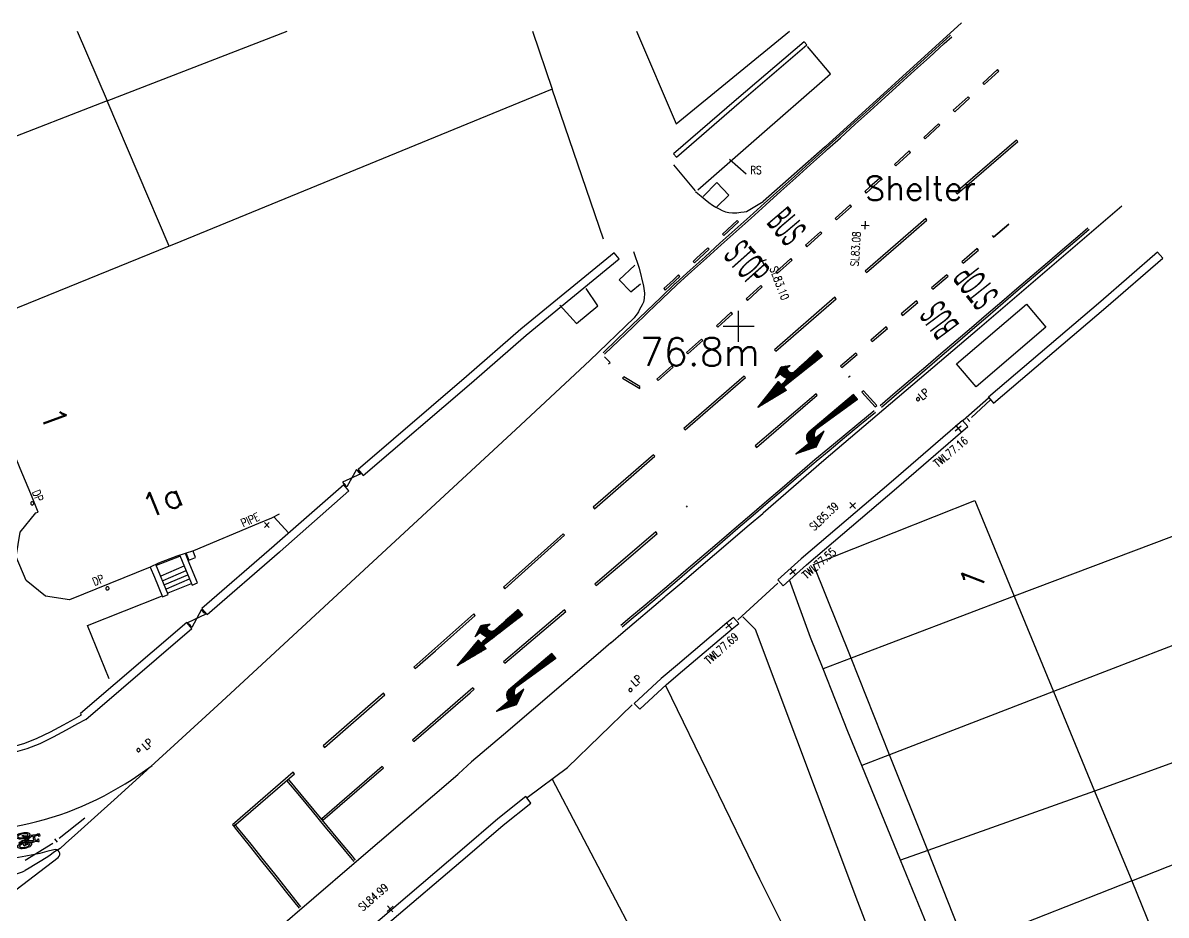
# Model space of a CAD drawing. Extents: x 427500 to 429848, y 434500 to 436505.
# Drawn here: x 427753.8 to 427811, y 436455.8 to 436500.4 of the extents above; entities that cross this region are included whole.
import ezdxf

# ---------------------------------------------------------------- set-up
doc = ezdxf.new("R2010")
doc.units = 0
doc.linetypes.add('BLIP', pattern=[1, 0.5, -0.5])
doc.layers.get('0').update_dxf_attribs({"color": 222})
for name, color, linetype in [('KTS_LINES', 7, 'Continuous'), ('LPTIP_Ex_Base', 8, 'Continuous'), ('PRO-MARKINGS', 7, 'Continuous'), ('PROPOSED', 1, 'Continuous')]:
    doc.layers.add(name, color=color, linetype=linetype)
doc.styles.add('ARIAL', font='arial.ttf', dxfattribs={"width": 0.8})
doc.styles.add('MtXpl_Romans', font='romans__.ttf')
doc.styles.get("Standard").update_dxf_attribs({"font": 'romans.shx'})

# ---------------------------------------------------------------- blocks, each defined once
blk = doc.blocks.new('FENCE_UP')
at = {"color": 0, "linetype": 'ByBlock', "flags": 128}
blk.add_lwpolyline([(0, 0.5), (0, -0.5)], dxfattribs=at)
blk = doc.blocks.new('GATE')
at = {"color": 0, "linetype": 'ByBlock', "flags": 128}
for points in [[(-0.450902, 0), (-0.451904, 0.007014), (-0.455912, 0.014028), (-0.460922, 0.019038), (-0.467936, 0.023046), (-0.475952, 0.024048), (-0.482966, 0.023046), (-0.48998, 0.019038), (-0.49499, 0.014028), (-0.498998, 0.007014), (-0.5, 0), (-0.498998, -0.007014), (-0.49499, -0.014028), (-0.48998, -0.019038), (-0.482966, -0.023046), (-0.475952, -0.024048), (-0.467936, -0.023046), (-0.460922, -0.019038), (-0.455912, -0.014028), (-0.451904, -0.007014)], [(-0.475952, 0.024048), (-0.475952, 0.078156), (0.475952, -0.078156), (0.475952, -0.024048)], [(-0.475952, -0.024048), (-0.475952, -0.078156), (0.475952, 0.078156), (0.475952, 0.024048)], [(-0.450902, 0), (-0.451904, -0.007014)], [(0.5, 0), (0.498998, 0.007014), (0.49499, 0.014028), (0.48998, 0.019038), (0.482966, 0.023046), (0.475952, 0.024048), (0.467936, 0.023046), (0.460922, 0.019038), (0.455912, 0.014028), (0.451904, 0.007014), (0.450902, 0), (0.451904, -0.007014), (0.455912, -0.014028), (0.460922, -0.019038), (0.467936, -0.023046), (0.475952, -0.024048), (0.482966, -0.023046), (0.48998, -0.019038), (0.49499, -0.014028), (0.498998, -0.007014)], [(0.5, 0), (0.498998, -0.007014)]]:
    blk.add_lwpolyline(points, dxfattribs=at)
blk = doc.blocks.new('CIRCL')
at = {"color": 0, "linetype": 'ByBlock', "flags": 128}
for points in [[(0.5, 0), (0.475, 0.154), (0.404, 0.293), (0.293, 0.404), (0.154, 0.475), (0, 0.5), (-0.154, 0.475), (-0.293, 0.404), (-0.404, 0.293), (-0.475, 0.154), (-0.5, 0), (-0.475, -0.154), (-0.404, -0.293), (-0.293, -0.404), (-0.154, -0.475), (0, -0.5), (0.154, -0.475), (0.293, -0.404), (0.404, -0.293), (0.475, -0.154)], [(0.5, 0), (0.475, -0.154)]]:
    blk.add_lwpolyline(points, dxfattribs=at)
blk = doc.blocks.new('CROSS_1')
at = {"color": 0, "linetype": 'ByBlock', "flags": 128}
for points in [[(-0.5, 0.5), (0.5, -0.5)], [(0.5, 0.5), (-0.5, -0.5)]]:
    blk.add_lwpolyline(points, dxfattribs=at)
blk = doc.blocks.new('MH_ARROW_5')
at = {"color": 0, "linetype": 'ByBlock', "flags": 128}
for points in [[(-0.266291, -0.079733), (-0.065013, -0.019559), (-0.197435, -0.010378), (-0.19045, 0.00968), (-0.169195, 0.02854), (-0.146842, 0.040116), (-0.117603, 0.049097), (0.495709, -0.020158), (0.5, 0.041413), (-0.207015, 0.079733), (-0.23805, 0.077338), (-0.267688, 0.06187), (-0.285351, 0.04281), (-0.294531, 0.022553), (-0.302615, -0.003094), (-0.5, 0.010678)], [(-0.464075, 0.008183), (-0.493613, 0.008183)], [(-0.428051, 0.005688), (-0.487127, 0.005688)], [(-0.392127, 0.003193), (-0.48074, 0.003193)], [(-0.356102, 0.000699), (-0.474254, 0.000699)], [(-0.193544, 0.000699), (-0.301417, 0.000699)], [(-0.192745, 0.003193), (-0.300619, 0.003193)], [(-0.191847, 0.005688), (-0.29992, 0.005688)], [(-0.190949, 0.008183), (-0.299122, 0.008183)], [(-0.189352, 0.010678), (-0.298324, 0.010678)], [(-0.186558, 0.013172), (-0.297525, 0.013172)], [(-0.183764, 0.015667), (-0.296727, 0.015667)], [(-0.18097, 0.018162), (-0.295929, 0.018162)], [(-0.178076, 0.020657), (-0.29513, 0.020657)], [(-0.175282, 0.023052), (-0.294332, 0.023052)], [(-0.172488, 0.025646), (-0.293134, 0.025646)], [(-0.169694, 0.028141), (-0.292037, 0.028141)], [(-0.165203, 0.030636), (-0.290939, 0.030636)], [(-0.160413, 0.03313), (-0.289841, 0.03313)], [(-0.155623, 0.035625), (-0.288644, 0.035625)], [(-0.150833, 0.03812), (-0.287546, 0.03812)], [(-0.145345, 0.040615), (-0.286448, 0.040615)], [(-0.137262, 0.043109), (-0.285251, 0.043109)], [(-0.129079, 0.045504), (-0.282856, 0.045504)], [(-0.120896, 0.048099), (-0.280561, 0.048099)], [(0.331155, 0.050594), (-0.278266, 0.050594)], [(0.285051, 0.053089), (-0.275871, 0.053089)], [(0.239048, 0.055583), (-0.273575, 0.055583)], [(0.193045, 0.058078), (-0.27128, 0.058078)], [(0.146941, 0.060473), (-0.268985, 0.060473)], [(0.100938, 0.063068), (-0.265492, 0.063068)], [(0.054935, 0.065562), (-0.260703, 0.065562)], [(0.008831, 0.068057), (-0.255913, 0.068057)], [(-0.037172, 0.070552), (-0.251123, 0.070552)], [(-0.083175, 0.073047), (-0.246333, 0.073047)], [(-0.129279, 0.075541), (-0.241543, 0.075541)], [(-0.175282, 0.078036), (-0.229169, 0.078036)], [(0.377158, 0.048099), (-0.108522, 0.048099)], [(0.423161, 0.045504), (-0.086468, 0.045504)], [(0.469265, 0.043109), (-0.064315, 0.043109)], [(0.4999, 0.040615), (-0.042261, 0.040615)], [(0.4998, 0.03812), (-0.020108, 0.03812)], [(0.499601, 0.035625), (0.001946, 0.035625)], [(0.499401, 0.03313), (0.024099, 0.03313)], [(0.499202, 0.030636), (0.046253, 0.030636)], [(0.499102, 0.028141), (0.068307, 0.028141)], [(0.498902, 0.025646), (0.09046, 0.025646)], [(0.498703, 0.023052), (0.112514, 0.023052)], [(0.498503, 0.020657), (0.134667, 0.020657)], [(0.498403, 0.018162), (0.156721, 0.018162)], [(0.498204, 0.015667), (0.178874, 0.015667)], [(0.498004, 0.013172), (0.200928, 0.013172)], [(0.497904, 0.010678), (0.223082, 0.010678)], [(0.497705, 0.008183), (0.245235, 0.008183)], [(0.497505, 0.005688), (0.267289, 0.005688)], [(0.497306, 0.003193), (0.289442, 0.003193)], [(0.497206, 0.000699), (0.311496, 0.000699)], [(-0.320178, -0.001796), (-0.467768, -0.001796)], [(-0.19534, -0.004291), (-0.461381, -0.004291)], [(-0.196238, -0.006786), (-0.454895, -0.006786)], [(-0.197036, -0.009281), (-0.448408, -0.009281)], [(-0.17618, -0.011775), (-0.442022, -0.011775)], [(-0.140255, -0.01437), (-0.435535, -0.01437)], [(-0.104231, -0.016765), (-0.429049, -0.016765)], [(-0.068307, -0.01926), (-0.422662, -0.01926)], [(-0.072598, -0.021754), (-0.416176, -0.021754)], [(-0.08098, -0.024249), (-0.409789, -0.024249)], [(-0.089263, -0.026744), (-0.403303, -0.026744)], [(-0.097645, -0.029239), (-0.396817, -0.029239)], [(-0.106027, -0.031833), (-0.39043, -0.031833)], [(-0.11431, -0.034228), (-0.383944, -0.034228)], [(-0.122692, -0.036723), (-0.377457, -0.036723)], [(-0.130975, -0.039317), (-0.371071, -0.039317)], [(-0.139357, -0.041712), (-0.364584, -0.041712)], [(-0.14764, -0.044207), (-0.358098, -0.044207)], [(-0.156022, -0.046702), (-0.351711, -0.046702)], [(-0.164305, -0.049197), (-0.345225, -0.049197)], [(-0.172687, -0.051691), (-0.338838, -0.051691)], [(-0.18097, -0.054286), (-0.332352, -0.054286)], [(-0.189352, -0.056681), (-0.325866, -0.056681)], [(-0.197635, -0.059176), (-0.319479, -0.059176)], [(-0.206017, -0.06167), (-0.312993, -0.06167)], [(-0.2144, -0.064165), (-0.306506, -0.064165)], [(-0.194442, -0.001796), (-0.302215, -0.001796)], [(-0.222682, -0.06666), (-0.30012, -0.06666)], [(-0.231065, -0.069255), (-0.293633, -0.069255)], [(-0.239347, -0.07165), (-0.287147, -0.07165)], [(-0.24773, -0.074144), (-0.28076, -0.074144)], [(-0.256012, -0.076739), (-0.274274, -0.076739)], [(-0.264395, -0.079134), (-0.267887, -0.079134)], [(0.497006, -0.001796), (0.333649, -0.001796)], [(0.496807, -0.004291), (0.355703, -0.004291)], [(0.496607, -0.006786), (0.377857, -0.006786)], [(0.496507, -0.009281), (0.39991, -0.009281)], [(0.496308, -0.011775), (0.422064, -0.011775)], [(0.496108, -0.01437), (0.444117, -0.01437)], [(0.495909, -0.016765), (0.466271, -0.016765)], [(0.495809, -0.01926), (0.488424, -0.01926)]]:
    blk.add_lwpolyline(points, dxfattribs=at)
at = {"color": 0}
blk.add_point((-0.5, 0.010678), dxfattribs=at)
blk = doc.blocks.new('MH_LINE')
at = {"color": 0, "linetype": 'ByBlock', "flags": 128}
blk.add_lwpolyline([(-0.5, 0), (0.5, 0)], dxfattribs=at)
blk = doc.blocks.new('SPOT')
at = {"color": 0, "linetype": 'ByBlock', "flags": 128}
for points in [[(-0.5, 0), (0.5, 0)], [(0, 0.5), (0, -0.5)]]:
    blk.add_lwpolyline(points, dxfattribs=at)
blk = doc.blocks.new('MH_ARROW_15')
at = {"color": 0, "linetype": 'ByBlock', "flags": 128}
for points in [[(-0.5, -0.047633), (-0.102487, 0.01063)], [(-0.102587, 0.000802), (-0.169174, 0.000802)], [(-0.102587, 0.00341), (-0.152026, 0.00341)], [(-0.102487, 0.005917), (-0.134878, 0.005917)], [(-0.102487, 0.008424), (-0.11783, 0.008424)], [(-0.104292, 0.056859), (0.033795, 0.104793)], [(-0.027276, 0.056458), (-0.104292, 0.056859)], [(-0.102487, 0.01063), (-0.102788, -0.030686)], [(0.123746, 0.058564), (-0.099679, 0.058564)], [(0.118833, 0.060971), (-0.092459, 0.060971)], [(0.114019, 0.063578), (-0.085239, 0.063578)], [(0.109105, 0.066085), (-0.078018, 0.066085)], [(0.104292, 0.068592), (-0.070798, 0.068592)], [(0.099378, 0.071099), (-0.063578, 0.071099)], [(0.094565, 0.073606), (-0.056358, 0.073606)], [(0.089651, 0.076013), (-0.049138, 0.076013)], [(0.084737, 0.07862), (-0.041917, 0.07862)], [(0.079924, 0.081127), (-0.034697, 0.081127)], [(0.07501, 0.083634), (-0.027477, 0.083634)], [(-0.024769, 0.0358), (-0.027276, 0.056458)], [(0.12856, 0.056057), (-0.027176, 0.056057)], [(0.071099, 0.05355), (-0.026875, 0.05355)], [(0.070798, 0.051043), (-0.026574, 0.051043)], [(0.070497, 0.048536), (-0.026274, 0.048536)], [(0.070096, 0.046029), (-0.025973, 0.046029)], [(0.069795, 0.043522), (-0.025672, 0.043522)], [(0.069495, 0.041015), (-0.025371, 0.041015)], [(0.069093, 0.038408), (-0.02507, 0.038408)], [(0.068793, 0.036001), (-0.024769, 0.036001)], [(-0.019254, 0.015443), (-0.024769, 0.0358)], [(0.068893, 0.033494), (-0.024168, 0.033494)], [(0.069394, 0.030987), (-0.023466, 0.030987)], [(0.069896, 0.02848), (-0.022764, 0.02848)], [(0.070397, 0.025973), (-0.022062, 0.025973)], [(0.070899, 0.023466), (-0.02146, 0.023466)], [(0.0714, 0.020959), (-0.020758, 0.020959)], [(0.070197, 0.086141), (-0.020257, 0.086141)], [(0.072002, 0.018452), (-0.020056, 0.018452)], [(0.072503, 0.015945), (-0.019354, 0.015945)], [(-0.013438, -0.000401), (-0.019254, 0.015443)], [(0.073004, 0.013438), (-0.018452, 0.013438)], [(0.073506, 0.010931), (-0.017549, 0.010931)], [(0.07491, 0.008424), (-0.016647, 0.008424)], [(0.076815, 0.005917), (-0.015744, 0.005917)], [(0.078821, 0.00341), (-0.014842, 0.00341)], [(0.080826, 0.000802), (-0.013839, 0.000802)], [(0.065283, 0.088648), (-0.013037, 0.088648)], [(0.060469, 0.091155), (-0.005716, 0.091155)], [(0.055556, 0.093662), (0.001504, 0.093662)], [(0.050742, 0.096169), (0.008724, 0.096169)], [(0.045828, 0.098576), (0.015945, 0.098576)], [(0.041015, 0.101183), (0.023165, 0.101183)], [(0.036101, 0.10369), (0.030385, 0.10369)], [(0.033795, 0.104793), (0.129663, 0.055455)], [(0.0714, 0.055756), (0.068692, 0.034797)], [(0.068692, 0.034797), (0.073706, 0.009928)], [(0.129663, 0.055455), (0.0714, 0.055756)], [(0.073706, 0.009928), (0.091757, -0.013037)], [(-0.103189, -0.104793), (-0.5, -0.047633)], [(0.499799, -0.046731), (-0.494384, -0.046731)], [(0.499799, -0.049238), (-0.488367, -0.049238)], [(0.499799, -0.044224), (-0.477236, -0.044224)], [(0.499699, -0.051745), (-0.471019, -0.051745)], [(0.499799, -0.041717), (-0.460189, -0.041717)], [(0.499699, -0.054252), (-0.45357, -0.054252)], [(0.499799, -0.03931), (-0.443041, -0.03931)], [(0.499699, -0.056759), (-0.436221, -0.056759)], [(0.499799, -0.036703), (-0.425892, -0.036703)], [(0.499699, -0.059266), (-0.418873, -0.059266)], [(0.499799, -0.034196), (-0.408845, -0.034196)], [(-0.102988, -0.061873), (-0.401424, -0.061873)], [(0.4999, -0.031689), (-0.391697, -0.031689)], [(-0.102988, -0.06428), (-0.384075, -0.06428)], [(-0.102788, -0.029182), (-0.374549, -0.029182)], [(-0.102988, -0.066787), (-0.366727, -0.066787)], [(-0.102788, -0.026675), (-0.357401, -0.026675)], [(-0.102988, -0.069294), (-0.349278, -0.069294)], [(-0.102688, -0.024268), (-0.340353, -0.024268)], [(-0.102988, -0.071801), (-0.331929, -0.071801)], [(-0.102688, -0.021661), (-0.323205, -0.021661)], [(-0.102988, -0.074308), (-0.314481, -0.074308)], [(-0.102688, -0.019154), (-0.306057, -0.019154)], [(-0.103089, -0.076915), (-0.297132, -0.076915)], [(-0.102688, -0.016747), (-0.289009, -0.016747)], [(-0.103089, -0.079322), (-0.279783, -0.079322)], [(-0.102688, -0.01414), (-0.271861, -0.01414)], [(-0.103089, -0.081829), (-0.262335, -0.081829)], [(-0.102688, -0.011633), (-0.254713, -0.011633)], [(-0.103089, -0.084336), (-0.244986, -0.084336)], [(-0.102587, -0.009126), (-0.237565, -0.009126)], [(-0.103089, -0.086843), (-0.227537, -0.086843)], [(-0.102587, -0.006619), (-0.220517, -0.006619)], [(-0.103089, -0.08935), (-0.210189, -0.08935)], [(-0.102587, -0.004112), (-0.203369, -0.004112)], [(-0.103189, -0.091857), (-0.19284, -0.091857)], [(-0.102587, -0.001705), (-0.186221, -0.001705)], [(-0.103189, -0.094364), (-0.175391, -0.094364)], [(-0.103189, -0.096871), (-0.158043, -0.096871)], [(-0.103189, -0.099479), (-0.140694, -0.099479)], [(-0.103189, -0.101885), (-0.123245, -0.101885)], [(-0.103189, -0.104392), (-0.105897, -0.104392)], [(-0.102988, -0.060971), (-0.103189, -0.104793)], [(0.499499, -0.086743), (-0.102988, -0.060971)], [(-0.102788, -0.030686), (-0.001103, -0.025572)], [(0.499699, -0.061873), (-0.082431, -0.061873)], [(0.4999, -0.029182), (-0.073907, -0.029182)], [(0.4999, -0.026675), (-0.024168, -0.026675)], [(0.499699, -0.06428), (-0.023867, -0.06428)], [(-0.001103, -0.025572), (-0.013438, -0.000401)], [(0.082732, -0.001705), (-0.012836, -0.001705)], [(0.084737, -0.004112), (-0.011532, -0.004112)], [(0.086743, -0.006619), (-0.010329, -0.006619)], [(0.088648, -0.009126), (-0.009126, -0.009126)], [(0.090654, -0.011633), (-0.007922, -0.011633)], [(0.095668, -0.01414), (-0.006719, -0.01414)], [(0.104392, -0.016747), (-0.005415, -0.016747)], [(0.113217, -0.019154), (-0.004212, -0.019154)], [(0.4999, -0.021661), (-0.003008, -0.021661)], [(0.4999, -0.024268), (-0.001805, -0.024268)], [(0.499599, -0.066787), (0.034697, -0.066787)], [(0.091757, -0.013037), (0.119134, -0.020858)], [(0.499599, -0.069294), (0.093261, -0.069294)], [(0.119134, -0.020858), (0.5, -0.011833)], [(0.499599, -0.071801), (0.151825, -0.071801)], [(0.4999, -0.019154), (0.190634, -0.019154)], [(0.499599, -0.074308), (0.210389, -0.074308)], [(0.499599, -0.076915), (0.268953, -0.076915)], [(0.5, -0.016747), (0.296229, -0.016747)], [(0.499599, -0.079322), (0.327517, -0.079322)], [(0.499499, -0.081829), (0.386081, -0.081829)], [(0.5, -0.01414), (0.401725, -0.01414)], [(0.499499, -0.084336), (0.444645, -0.084336)], [(0.5, -0.011833), (0.499499, -0.086743)]]:
    blk.add_lwpolyline(points, dxfattribs=at)
blk = doc.blocks.new('Bicycle-1057S')
h = blk.add_hatch(color=0)
h.dxf.hatch_style = 1
edge = h.paths.add_edge_path()
edge.add_arc((0.126, -0.094), 0.0265, 129.1418, 144.2919)
edge.add_arc((0.109, -0.082), 0.00544, 145.2543, 218.1085)
edge.add_arc((0.12, -0.073), 0.0199, 218.1085, 242.7437)
edge.add_arc((0.132, -0.049), 0.047, 242.7437, 256.1141)
edge.add_line((0.121, -0.094), (0.121, -0.109))
edge.add_line((0.121, -0.109), (0.171, -0.109))
edge.add_line((0.171, -0.109), (0.171, -0.086))
edge.add_line((0.171, -0.086), (0.236, -0.075))
edge.add_arc((0.294, 0.025), 0.116, 239.7927, 250.149)
edge.add_arc((0.335, 0.139), 0.237, 250.149, 261.4949)
edge.add_arc((0.363, 0.322), 0.422, 261.4949, 265.579)
edge.add_line((0.33, -0.099), (0.33, -0.111))
edge.add_arc((0.365, -1.095), 0.985, 92.0364, 98.7101)
edge.add_arc((0.3, -0.672), 0.557, 98.7101, 110.2976)
edge.add_arc((0.202, -0.408), 0.275, 110.2976, 131.7626)
edge.add_arc((0.057, -0.245), 0.0571, 131.7626, 180)
edge.add_arc((0.057, -0.245), 0.0571, 180, 228.2374)
edge.add_arc((0.202, -0.082), 0.275, 228.2374, 249.7024)
edge.add_arc((0.3, 0.182), 0.557, 249.7024, 261.2899)
edge.add_arc((0.365, 0.605), 0.985, 261.2899, 270)
edge.add_arc((0.365, 0.605), 0.985, 270, 278.7101)
edge.add_arc((0.43, 0.182), 0.557, 278.7101, 290.2976)
edge.add_arc((0.528, -0.082), 0.275, 290.2976, 311.7626)
edge.add_arc((0.673, -0.245), 0.0571, 311.7626, 360)
edge.add_arc((0.673, -0.245), 0.0571, 0, 48.2374)
edge.add_arc((0.528, -0.408), 0.275, 48.2374, 51.4487)
edge.add_line((0.699, -0.192), (0.956, -0.139))
edge.add_line((0.956, -0.139), (1.026, -0.149))
edge.add_arc((1.047, -0.145), 0.0216, 192.7523, 229.4557)
edge.add_arc((1.082, -0.102), 0.0766, 230.3015, 254.7694)
edge.add_arc((1.137, 0.09), 0.277, 254.2163, 263.9589)
edge.add_arc((1.111, -0.158), 0.0274, 263.3378, 292.2723)
edge.add_arc((1.118, -0.177), 0.00668, 300.2363, 358.2882)
edge.add_line((1.125, -0.178), (1.125, -0.069))
edge.add_arc((1.114, -0.07), 0.0109, 2.6611, 38.315)
edge.add_arc((1.111, -0.073), 0.0152, 38.315, 73.2177)
edge.add_arc((1.093, -0.132), 0.0768, 73.2177, 98.6063)
edge.add_arc((1.086, -0.088), 0.0331, 98.6063, 134.8802)
edge.add_line((1.063, -0.065), (1.033, -0.115))
edge.add_line((1.033, -0.115), (0.94, -0.101))
edge.add_line((0.94, -0.101), (0.94, 0.139))
edge.add_line((0.94, 0.139), (0.985, 0.135))
edge.add_arc((1.016, 0.332), 0.2, 260.9327, 290.3801)
edge.add_arc((1.105, 0.109), 0.0412, 71.0097, 118.2334, ccw=False)
edge.add_arc((1.116, 0.139), 0.00922, 6.4726, 70.6973, ccw=False)
edge.add_line((1.125, 0.14), (1.125, 0.09))
edge.add_line((1.125, 0.09), (1.215, 0.09))
edge.add_line((1.215, 0.09), (1.215, 0.155))
edge.add_arc((1.2, 0.153), 0.0157, 9.2422, 38.245)
edge.add_arc((1.176, 0.134), 0.0458, 38.245, 62.4014)
edge.add_arc((1.144, 0.074), 0.114, 62.4014, 80.16)
edge.add_arc((1.117, -0.084), 0.273, 80.16, 97.3946)
edge.add_arc((1.102, 0.033), 0.155, 97.3946, 115.9418)
edge.add_arc((1.009, 0.223), 0.0561, 265.4429, 296.4808, ccw=False)
edge.add_line((1.004, 0.167), (0.704, 0.196))
edge.add_arc((0.528, 0.407), 0.275, 309.8749, 311.7821)
edge.add_arc((0.673, 0.245), 0.0572, 311.7821, 360)
edge.add_arc((0.673, 0.245), 0.0572, 360, 408.2179)
edge.add_arc((0.528, 0.083), 0.275, 48.2179, 69.6897)
edge.add_arc((0.43, -0.182), 0.557, 69.6897, 81.284)
edge.add_arc((0.365, -0.604), 0.984, 81.284, 90)
edge.add_arc((0.365, -0.604), 0.984, 90, 98.716)
edge.add_arc((0.3, -0.182), 0.557, 98.716, 110.3103)
edge.add_arc((0.202, 0.083), 0.275, 110.3103, 131.7821)
edge.add_arc((0.057, 0.245), 0.0572, 131.7821, 180)
edge.add_arc((0.057, 0.245), 0.0572, 180, 228.2179)
edge.add_arc((0.202, 0.407), 0.275, 228.2179, 249.6897)
edge.add_arc((0.3, 0.672), 0.557, 249.6897, 261.284)
edge.add_arc((0.365, 1.094), 0.984, 261.284, 270)
edge.add_arc((0.365, 1.094), 0.984, 270, 278.716)
edge.add_arc((0.43, 0.672), 0.557, 278.716, 290.3103)
edge.add_arc((0.528, 0.407), 0.275, 290.3103, 298.74)
edge.add_line((0.66, 0.166), (0.705, 0.162))
edge.add_line((0.705, 0.162), (0.409, 0.007))
edge.add_arc((0.362, -0.412), 0.422, 83.631, 90)
edge.add_arc((0.362, -0.412), 0.422, 90, 98.5051)
edge.add_arc((0.335, -0.229), 0.237, 98.5051, 109.851)
edge.add_arc((0.294, -0.115), 0.116, 109.851, 131.0754)
edge.add_arc((0.233, -0.045), 0.0229, 131.0754, 180)
edge.add_arc((0.233, -0.045), 0.0229, 180, 222.687)
edge.add_line((0.216, -0.061), (0.171, -0.068))
edge.add_line((0.171, -0.068), (0.171, -0.053))
edge.add_line((0.171, -0.053), (0.121, -0.053))
edge.add_line((0.121, -0.053), (0.121, -0.068))
edge.add_arc((0.13, -0.105), 0.0376, 103.022, 123.3282)
edge = h.paths.add_edge_path(flags=16)
edge.add_line((0.801, 0.153), (0.85, 0.148))
edge.add_line((0.85, 0.148), (0.85, -0.091))
edge.add_line((0.85, -0.091), (0.515, -0.046))
edge.add_arc((0.492, -0.045), 0.0229, 357.6881, 360)
edge.add_arc((0.492, -0.045), 0.0229, 360, 405.6771)
edge.add_line((0.508, -0.029), (0.558, -0.02))
edge.add_line((0.558, -0.02), (0.558, -0.035))
edge.add_line((0.558, -0.035), (0.607, -0.035))
edge.add_line((0.607, -0.035), (0.607, -0.02))
edge.add_arc((0.596, 0.022), 0.0434, 284.71, 308.6625)
edge.add_arc((0.619, -0.007), 0.00661, 308.6625, 417.055)
edge.add_arc((0.597, -0.04), 0.0465, 57.055, 77.9255)
edge.add_line((0.607, 0.005), (0.607, 0.02))
edge.add_line((0.607, 0.02), (0.558, 0.02))
edge.add_line((0.558, 0.02), (0.558, -0.003))
edge.add_line((0.558, -0.003), (0.49, -0.015))
edge.add_arc((0.431, -0.115), 0.116, 59.4986, 62.3014)
edge.add_line((0.485, -0.012), (0.801, 0.153))
edge = h.paths.add_edge_path(flags=16)
edge.add_arc((0.478, -0.358), 0.192, 65.845, 69.5672)
edge.add_arc((0.41, -0.541), 0.387, 69.5672, 81.2276)
edge.add_arc((0.365, -0.833), 0.683, 81.2276, 87.0632)
edge.add_line((0.4, -0.151), (0.4, -0.215))
edge.add_line((0.4, -0.215), (0.557, -0.183))
edge = h.paths.add_edge_path(flags=16)
edge.add_arc((0.15, -0.245), 0.0404, 180, 228.0314)
edge.add_arc((0.252, -0.132), 0.192, 228.0314, 249.5672)
edge.add_arc((0.32, 0.051), 0.387, 249.5672, 261.2276)
edge.add_arc((0.365, 0.343), 0.683, 261.2276, 270)
edge.add_arc((0.365, 0.343), 0.683, 270, 278.7724)
edge.add_arc((0.41, 0.051), 0.387, 278.7724, 290.4328)
edge.add_arc((0.478, -0.132), 0.192, 290.4328, 311.9686)
edge.add_arc((0.58, -0.245), 0.0404, 311.9686, 360)
edge.add_arc((0.58, -0.245), 0.0404, 0, 48.0314)
edge.add_arc((0.478, -0.358), 0.192, 48.0314, 49.2693)
edge.add_line((0.604, -0.212), (0.388, -0.257))
edge.add_arc((0.36, -0.147), 0.113, 270, 284.4885, ccw=False)
edge.add_arc((0.36, -0.205), 0.0555, 244.001, 269.6286, ccw=False)
edge.add_arc((0.34, -0.245), 0.0105, 177.4213, 242.4793, ccw=False)
edge.add_line((0.33, -0.245), (0.33, -0.151))
edge.add_arc((0.365, -0.833), 0.683, 92.9368, 98.7724)
edge.add_arc((0.32, -0.541), 0.387, 98.7724, 110.4328)
edge.add_arc((0.252, -0.358), 0.192, 110.4328, 131.9686)
edge.add_arc((0.15, -0.245), 0.0404, 131.9686, 180)
edge = h.paths.add_edge_path(flags=16)
edge.add_line((0.4, -0.111), (0.4, -0.098))
edge.add_arc((0.363, 0.322), 0.422, 275.1028, 278.5051)
edge.add_arc((0.39, 0.139), 0.237, 278.5051, 289.851)
edge.add_arc((0.431, 0.025), 0.116, 289.851, 297.5735)
edge.add_line((0.485, -0.078), (0.835, -0.125))
edge.add_line((0.835, -0.125), (0.653, -0.163))
edge.add_arc((0.528, -0.408), 0.275, 62.9022, 69.7024)
edge.add_arc((0.43, -0.672), 0.557, 69.7024, 81.2899)
edge.add_arc((0.365, -1.095), 0.985, 81.2899, 87.9636)
edge = h.paths.add_edge_path(flags=16)
edge.add_arc((0.445, -0.045), 0.0151, 0, 48.449)
edge.add_arc((0.406, -0.089), 0.0737, 48.449, 69.8406)
edge.add_arc((0.38, -0.16), 0.15, 69.8406, 81.3534)
edge.add_arc((0.362, -0.274), 0.265, 81.3534, 90)
edge.add_arc((0.362, -0.274), 0.265, 90, 98.6466)
edge.add_arc((0.345, -0.16), 0.15, 98.6466, 110.1594)
edge.add_arc((0.319, -0.089), 0.0737, 110.1594, 131.551)
edge.add_arc((0.28, -0.045), 0.0151, 131.551, 180)
edge.add_arc((0.28, -0.045), 0.0151, 180, 228.449)
edge.add_arc((0.319, -0.001), 0.0737, 228.449, 249.8406)
edge.add_arc((0.345, 0.07), 0.15, 249.8406, 261.3534)
edge.add_arc((0.363, 0.184), 0.265, 261.3534, 270)
edge.add_arc((0.363, 0.184), 0.265, 270, 278.6466)
edge.add_arc((0.38, 0.07), 0.15, 278.6466, 290.1594)
edge.add_arc((0.406, -0.001), 0.0737, 290.1594, 311.551)
edge.add_arc((0.445, -0.045), 0.0151, 311.551, 360)
edge = h.paths.add_edge_path(flags=16)
edge.add_arc((0.555, 0.536), 0.323, 256.4487, 264.5543)
edge.add_line((0.524, 0.214), (0.593, 0.207))
edge.add_arc((0.478, 0.363), 0.194, 306.4657, 311.7704)
edge.add_arc((0.581, 0.247), 0.0386, 311.7704, 360.5617)
edge.add_arc((0.581, 0.247), 0.0386, 0.5617, 49.353)
edge.add_arc((0.48, 0.13), 0.194, 49.353, 70.6246)
edge.add_arc((0.414, -0.061), 0.395, 70.6246, 82.0171)
edge.add_arc((0.371, -0.364), 0.702, 82.0171, 90.5617)
edge.add_arc((0.371, -0.364), 0.702, 90.5617, 99.1063)
edge.add_arc((0.322, -0.062), 0.395, 99.1063, 110.4988)
edge.add_arc((0.252, 0.127), 0.194, 110.4988, 131.7704)
edge.add_arc((0.149, 0.243), 0.0386, 131.7704, 180.5617)
edge.add_arc((0.149, 0.243), 0.0386, 180.5617, 229.353)
edge.add_arc((0.25, 0.36), 0.194, 229.353, 250.6246)
edge.add_arc((0.316, 0.551), 0.395, 250.6246, 262.0171)
edge.add_arc((0.359, 0.854), 0.702, 262.0171, 270.5617)
edge.add_arc((0.359, 0.854), 0.702, 270.5617, 279.1063)
edge.add_arc((0.408, 0.552), 0.395, 279.1063, 289.0981)
edge.add_line((0.537, 0.178), (0.465, 0.185))
edge.add_arc((0.501, 0.549), 0.366, 249.5302, 264.3321, ccw=False)
edge.add_arc((0.409, 0.302), 0.102, 219.8114, 249.5302, ccw=False)
edge.add_arc((0.339, 0.244), 0.0115, 182.9002, 219.8114, ccw=False)
edge.add_arc((0.333, 0.244), 0.00556, 121.3414, 182.9002, ccw=False)
edge.add_arc((0.357, 0.205), 0.051, 96.5312, 121.3414, ccw=False)
edge.add_arc((0.363, 0.155), 0.101, 77.386, 96.5312, ccw=False)
edge.add_arc((0.375, 0.21), 0.0448, 58.9852, 77.386, ccw=False)
edge.add_arc((0.538, 0.531), 0.316, 243.667, 259.1754)
at = {"color": 0}
for p, q in [((0.33, -0.102), (0.329, -0.102)), ((0.33, -0.102), (0.329, -0.102)), ((0.329, -0.102), (0.329, -0.102)), ((0.33, -0.103), (0.329, -0.103)), ((0.329, -0.104), (0.33, -0.104)), ((0.33, -0.104), (0.329, -0.104)), ((0.329, -0.104), (0.329, -0.104)), ((0.329, -0.104), (0.329, -0.104)), ((0.329, -0.104), (0.329, -0.104)), ((0.329, -0.104), (0.329, -0.104)), ((0.329, -0.104), (0.329, -0.104)), ((0.33, -0.103), (0.33, -0.104))]:
    blk.add_line(p, q, dxfattribs=at)
for points in [[(0.109, -0.073, 0.066202), (0.104, -0.079, 0.329046), (0.104, -0.085, 0.107907), (0.111, -0.09, 0.058405), (0.121, -0.094), (0.121, -0.109), (0.171, -0.109), (0.171, -0.086), (0.236, -0.075, 0.045219), (0.255, -0.084, 0.049546), (0.3, -0.095, 0.017822), (0.33, -0.099), (0.33, -0.111, 0.029128), (0.216, -0.121, 0.050603), (0.107, -0.15, 0.093934), (0.019, -0.202, 0.21364), (0, -0.245, 0.21364), (0.019, -0.288, 0.093934), (0.107, -0.34, 0.050603), (0.216, -0.369, 0.038023), (0.365, -0.38, 0.038023), (0.514, -0.369, 0.050603), (0.623, -0.34, 0.093934), (0.711, -0.288, 0.21364), (0.73, -0.245, 0.21364), (0.711, -0.202, 0.014013), (0.699, -0.192), (0.956, -0.139), (1.026, -0.149, 0.161532), (1.033, -0.161, 0.107169), (1.062, -0.176, 0.042535), (1.108, -0.185, 0.126926), (1.122, -0.183, 0.258859), (1.125, -0.178), (1.125, -0.069, 0.156836), (1.123, -0.063, 0.15348), (1.115, -0.058, 0.111234), (1.081, -0.056, 0.15961), (1.063, -0.065), (1.033, -0.115), (0.94, -0.101), (0.94, 0.139), (0.985, 0.135, 0.1292), (1.086, 0.145, -0.209019), (1.119, 0.148, -0.287807), (1.125, 0.14), (1.125, 0.09), (1.215, 0.09), (1.215, 0.155, 0.127228), (1.212, 0.162, 0.105794), (1.197, 0.175, 0.077642), (1.164, 0.186, 0.075343), (1.082, 0.188, 0.081105), (1.034, 0.173, -0.136262), (1.004, 0.167), (0.704, 0.196, 0.008322), (0.711, 0.202, 0.213551), (0.73, 0.245, 0.213551), (0.711, 0.288, 0.093963), (0.623, 0.341, 0.050633), (0.514, 0.369, 0.038049), (0.365, 0.38, 0.038049), (0.216, 0.369, 0.050633), (0.107, 0.341, 0.093963), (0.019, 0.288, 0.213551), (0, 0.245, 0.213551), (0.019, 0.202, 0.093963), (0.107, 0.149, 0.050633), (0.216, 0.121, 0.038049), (0.365, 0.11, 0.038049), (0.514, 0.121, 0.050633), (0.623, 0.149, 0.036798), (0.66, 0.166), (0.705, 0.162), (0.409, 0.007, 0.027797), (0.362, 0.01, 0.037128), (0.3, 0.005, 0.049546), (0.255, -0.006, 0.092874), (0.218, -0.028, 0.216777), (0.21, -0.045, 0.188442), (0.216, -0.061), (0.171, -0.068), (0.171, -0.053), (0.121, -0.053), (0.121, -0.068, 0.088835), (0.109, -0.073)], [(0.479, 0.221, 0.035382), (0.524, 0.214), (0.593, 0.207, 0.02315), (0.607, 0.218, 0.216168), (0.62, 0.247, 0.216168), (0.607, 0.276, 0.093082), (0.545, 0.312, 0.04975), (0.468, 0.331, 0.0373), (0.364, 0.337, 0.0373), (0.26, 0.329, 0.04975), (0.184, 0.309, 0.093082), (0.123, 0.272, 0.216168), (0.11, 0.242, 0.216168), (0.123, 0.214, 0.093082), (0.185, 0.178, 0.04975), (0.262, 0.159, 0.0373), (0.366, 0.153, 0.0373), (0.47, 0.161, 0.043625), (0.537, 0.178), (0.465, 0.185, -0.064675), (0.373, 0.206, -0.130405), (0.33, 0.237, -0.162463), (0.328, 0.243, -0.275252), (0.33, 0.248, -0.10868), (0.351, 0.255, -0.083732), (0.385, 0.254, -0.080461), (0.398, 0.248, 0.067772)], [(0.801, 0.153), (0.85, 0.148), (0.85, -0.091), (0.515, -0.046, 0.010088), (0.515, -0.045, 0.201985), (0.508, -0.029), (0.558, -0.02), (0.558, -0.035), (0.607, -0.035), (0.607, -0.02, 0.104895), (0.623, -0.012, 0.511684), (0.623, -0.001, 0.091317), (0.607, 0.005), (0.607, 0.02), (0.558, 0.02), (0.558, -0.003), (0.49, -0.015, 0.01223), (0.485, -0.012)], [(0.11, -0.245, 0.2127), (0.123, -0.275, 0.094245), (0.185, -0.312, 0.050922), (0.261, -0.332, 0.038295), (0.365, -0.34, 0.038295), (0.469, -0.332, 0.050922), (0.545, -0.312, 0.094245), (0.607, -0.275, 0.2127), (0.62, -0.245, 0.2127), (0.607, -0.215, 0.005402), (0.604, -0.212), (0.388, -0.257, -0.063302), (0.36, -0.26, -0.11229), (0.336, -0.255, -0.291748), (0.33, -0.245), (0.33, -0.151, 0.025468), (0.261, -0.158, 0.050922), (0.185, -0.178, 0.094245), (0.123, -0.215, 0.2127)], [(0.46, -0.045, 0.214605), (0.455, -0.034, 0.093611), (0.431, -0.02, 0.050276), (0.402, -0.012, 0.037746), (0.362, -0.009, 0.037746), (0.323, -0.012, 0.050276), (0.294, -0.02, 0.093611), (0.27, -0.034, 0.214605), (0.265, -0.045, 0.214605), (0.27, -0.056, 0.093611), (0.294, -0.07, 0.050276), (0.323, -0.078, 0.037746), (0.362, -0.081, 0.037746), (0.402, -0.078, 0.050276), (0.431, -0.07, 0.093611), (0.455, -0.056, 0.214605)], [(0.4, -0.111), (0.4, -0.098, 0.014846), (0.425, -0.095, 0.049546), (0.47, -0.084, 0.033708), (0.485, -0.078), (0.835, -0.125), (0.653, -0.163, 0.02968), (0.623, -0.15, 0.050603), (0.514, -0.121, 0.029128)], [(0.557, -0.183, 0.016243), (0.545, -0.178, 0.050922), (0.469, -0.158, 0.025468), (0.4, -0.151), (0.4, -0.215)]]:
    blk.add_lwpolyline(points, format="xyb", close=True, dxfattribs=at)

msp = doc.modelspace()

# ---------------------------------------------------------------- linework, layer by layer
at = {"layer": 'LPTIP_Ex_Base', "color": 251, "true_color": 0x636466}
for p, q in [((427756.55, 436500), (427758.05, 436496.51)), ((427758.05, 436496.51), (427767.05, 436500)), ((427779.3, 436500), (427780.29, 436497.1)), ((427784.5, 436500), (427786.48, 436495.37)), ((427786.48, 436495.37), (427792.15, 436500)), ((427780.29, 436497.1), (427761.36, 436489.33)), ((427782.85, 436489.6), (427780.29, 436497.1)), ((427758.05, 436496.51), (427748.37, 436492.76)), ((427761.15, 436489.25), (427758.05, 436496.51)), ((427761.36, 436489.33), (427761.15, 436489.25)), ((427761.15, 436489.25), (427751.35, 436485.28)), ((427821.1, 436478.45), (427803.37, 436471.76)), ((427793.35, 436473.35), (427801.4, 436476.55)), ((427801.4, 436476.55), (427803.37, 436471.76)), ((427795.22, 436468.66), (427793.35, 436473.35)), ((427822.9, 436473.8), (427805.34, 436467)), ((427793.2, 436469.7), (427792.149, 436472.573)), ((427803.37, 436471.76), (427795.22, 436468.66)), ((427803.37, 436471.76), (427805.34, 436467)), ((427790.45, 436470.1), (427789.815, 436470.735)), ((427795.55, 436456.5), (427790.45, 436470.1)), ((427793.82, 436468.13), (427793.2, 436469.7)), ((427795.22, 436468.66), (427793.82, 436468.13)), ((427797.14, 436463.84), (427795.22, 436468.66)), ((427824.85, 436468.4), (427807.39, 436462.02)), ((427795.05, 436465), (427793.82, 436468.13)), ((427785.942, 436467.294), (427790.65, 436457.65)), ((427805.34, 436467), (427797.14, 436463.84)), ((427805.34, 436467), (427807.39, 436462.02)), ((427795.75, 436463.3), (427795.05, 436465)), ((427809.24, 436457.54), (427826.4, 436464.28)), ((427797.14, 436463.84), (427795.75, 436463.3)), ((427799.05, 436459.05), (427797.14, 436463.84)), ((427797.69, 436458.57), (427795.75, 436463.3)), ((427787.63, 436448.64), (427780.283, 436462.631)), ((427807.39, 436462.02), (427799.05, 436459.05)), ((427807.39, 436462.02), (427809.24, 436457.54)), ((427799.05, 436459.05), (427797.69, 436458.57)), ((427800.94, 436454.28), (427799.05, 436459.05)), ((427799.66, 436453.78), (427797.69, 436458.57)), ((427790.65, 436457.65), (427797.65, 436443.6)), ((427809.24, 436457.54), (427800.94, 436454.28)), ((427809.24, 436457.54), (427811.13, 436452.94)), ((427798.1, 436450), (427795.55, 436456.5))]:
    msp.add_line(p, q, dxfattribs=at)
at = {"layer": 'LPTIP_Ex_Base', "color": 251, "true_color": 0x636466, "flags": 128}
for points in [[(427800.732, 436500.407), (427793.919, 436494.218), (427790.825, 436491.487)], [(427782.831, 436483.924), (427783.552, 436484.616), (427784.274, 436485.309), (427784.995, 436486.001), (427785.717, 436486.693), (427786.438, 436487.386), (427786.46, 436487.407), (427787.183, 436488.056), (427787.926, 436488.725), (427788.67, 436489.393), (427789.414, 436490.062), (427790.158, 436490.73), (427790.901, 436491.398), (427791.645, 436492.067), (427792.389, 436492.735), (427793.132, 436493.404), (427793.876, 436494.072), (427793.983, 436494.168), (427794.618, 436494.743), (427795.359, 436495.415), (427796.1, 436496.086), (427796.841, 436496.758), (427797.582, 436497.429), (427798.323, 436498.101), (427799.064, 436498.772), (427799.805, 436499.443), (427800.185, 436499.788), (427800.185, 436499.788)], [(427782.9, 436483.852), (427783.622, 436484.544), (427784.343, 436485.236), (427785.065, 436485.929), (427785.786, 436486.621), (427786.508, 436487.314), (427786.528, 436487.333), (427787.249, 436487.982), (427787.993, 436488.65), (427788.737, 436489.319), (427789.481, 436489.987), (427790.224, 436490.656), (427790.968, 436491.324), (427791.712, 436491.993), (427792.456, 436492.661), (427793.199, 436493.33), (427793.943, 436493.998), (427794.05, 436494.094), (427794.685, 436494.669), (427795.426, 436495.341), (427796.167, 436496.012), (427796.908, 436496.683), (427797.649, 436497.355), (427798.39, 436498.026), (427799.131, 436498.698), (427799.872, 436499.369), (427800.252, 436499.714), (427800.252, 436499.714)], [(427787.557, 436492.058), (427790.765, 436494.866), (427793.778, 436497.502), (427794.188, 436497.861), (427794.122, 436497.939), (427793.038, 436499.223)], [(427802.603, 436498), (427802.536, 436498.074), (427801.8, 436497.397), (427801.868, 436497.323), (427802.603, 436498)], [(427801.132, 436496.646), (427801.064, 436496.719), (427800.328, 436496.042), (427800.396, 436495.969), (427801.132, 436496.646)], [(427799.66, 436495.291), (427799.593, 436495.365), (427798.857, 436494.688), (427798.925, 436494.614), (427799.66, 436495.291)], [(427800.461, 436491.935), (427800.526, 436491.859), (427803.553, 436494.474), (427803.488, 436494.549), (427800.461, 436491.935)], [(427798.189, 436493.937), (427798.121, 436494.011), (427797.385, 436493.333), (427797.453, 436493.26), (427798.189, 436493.937)], [(427787.455, 436492.015), (427786.368, 436493.307)], [(427788.507, 436491.219), (427789.115, 436491.792), (427788.51, 436492.426), (427787.826, 436491.73)], [(427796.717, 436492.582), (427796.65, 436492.656), (427796.148, 436492.194), (427795.912, 436491.981), (427795.979, 436491.907), (427796.717, 436492.582)], [(427787.453, 436491.985), (427787.569, 436491.887), (427787.733, 436491.745), (427787.923, 436491.584), (427788.12, 436491.428), (427788.301, 436491.3), (427788.465, 436491.198), (427788.626, 436491.108), (427788.787, 436491.03), (427788.949, 436490.969), (427789.116, 436490.927), (427789.302, 436490.912), (427789.505, 436490.921), (427789.704, 436490.944), (427789.875, 436490.968), (427789.996, 436490.982), (427790.825, 436491.487)], [(427790.835, 436475.929), (427793.864, 436478.566), (427801.632, 436485.168), (427808.745, 436491.268)], [(427795.237, 436491.236), (427795.17, 436491.311), (427794.429, 436490.64), (427794.496, 436490.566), (427795.237, 436491.236)], [(427789.599, 436490.463), (427789.531, 436490.536), (427788.799, 436489.855), (427788.867, 436489.782), (427789.599, 436490.463)], [(427795.924, 436488.008), (427795.989, 436487.933), (427797.699, 436489.417), (427799.012, 436490.552), (427798.947, 436490.628), (427795.924, 436488.008)], [(427793.754, 436489.895), (427793.687, 436489.969), (427792.945, 436489.299), (427793.012, 436489.225), (427793.754, 436489.895)], [(427796.67, 436481.286), (427797.43, 436481.937), (427798.19, 436482.587), (427798.95, 436483.237), (427799.709, 436483.887), (427800.469, 436484.537), (427801.229, 436485.188), (427801.989, 436485.838), (427802.749, 436486.488), (427803.508, 436487.138), (427804.268, 436487.788), (427805.028, 436488.439), (427805.788, 436489.089), (427806.547, 436489.739), (427807.052, 436490.171), (427807.052, 436490.171)], [(427796.735, 436481.21), (427797.495, 436481.861), (427798.255, 436482.511), (427799.015, 436483.161), (427799.774, 436483.811), (427800.534, 436484.461), (427801.294, 436485.112), (427802.054, 436485.762), (427802.814, 436486.412), (427803.573, 436487.062), (427804.333, 436487.712), (427805.093, 436488.363), (427805.853, 436489.013), (427806.612, 436489.663), (427807.117, 436490.095), (427807.117, 436490.095)], [(427802.276, 436489.781), (427802.341, 436489.705), (427803.096, 436490.355), (427802.341, 436489.705)], [(427784.343, 436488.985), (427784.635, 436488.146), (427784.851, 436487.254), (427784.899, 436486.911), (427784.888, 436486.639), (427784.845, 436486.448), (427784.782, 436486.312), (427784.714, 436486.202), (427784.654, 436486.088), (427784.597, 436485.972), (427784.533, 436485.871), (427784.471, 436485.786), (427784.418, 436485.718), (427784.38, 436485.667)], [(427788.135, 436489.101), (427788.067, 436489.174), (427787.499, 436488.646), (427787.335, 436488.493), (427787.403, 436488.42), (427788.135, 436489.101)], [(427800.76, 436488.476), (427800.825, 436488.401), (427801.583, 436489.053), (427801.518, 436489.129), (427800.76, 436488.476)], [(427784.421, 436488.306), (427783.64, 436487.563), (427784.222, 436486.968), (427784.706, 436487.377)], [(427792.27, 436488.554), (427792.203, 436488.628), (427791.461, 436487.958), (427791.528, 436487.883), (427792.27, 436488.554)], [(427786.67, 436487.739), (427786.602, 436487.812), (427786.324, 436487.554), (427785.868, 436487.134), (427785.936, 436487.06), (427786.67, 436487.739)], [(427799.244, 436487.171), (427799.31, 436487.096), (427800.067, 436487.748), (427800.002, 436487.824), (427799.244, 436487.171)], [(427780.669, 436486.307), (427781.504, 436485.381), (427782.574, 436486.271), (427781.98, 436487.13)], [(427790.786, 436487.213), (427790.719, 436487.287), (427789.978, 436486.617), (427790.045, 436486.542), (427790.786, 436487.213)], [(427791.393, 436484.074), (427791.459, 436483.999), (427794.479, 436486.621), (427794.414, 436486.697), (427791.393, 436484.074)], [(427797.729, 436485.867), (427797.794, 436485.791), (427798.552, 436486.443), (427798.486, 436486.519), (427797.729, 436485.867)], [(427789.303, 436485.872), (427789.236, 436485.946), (427788.494, 436485.275), (427788.561, 436485.201), (427789.303, 436485.872)], [(427784.38, 436485.667), (427782.163, 436483.537), (427778.478, 436480.093), (427770.896, 436473.083), (427763.777, 436466.503), (427761.405, 436464.325), (427759.669, 436462.739), (427758.398, 436461.588), (427757.426, 436460.712), (427756.583, 436459.954), (427755.971, 436459.402), (427755.702, 436459.162), (427755.624, 436459.1), (427755.583, 436459.085), (427755.429, 436458.983), (427755.131, 436458.78), (427754.792, 436458.565), (427754.454, 436458.359), (427754.161, 436458.183), (427753.956, 436458.058)], [(427766.649, 436475.866), (427766.263, 436475.668), (427765.618, 436475.39), (427762.371, 436474.031), (427761.533, 436473.756), (427760.621, 436473.412), (427760.206, 436473.221), (427756.179, 436471.584), (427754.967, 436471.766), (427753.998, 436472.552), (427753.513, 436473.727), (427753.704, 436474.963), (427754.489, 436475.931), (427754.601, 436475.958), (427754.232, 436476.883), (427753.709, 436478.14), (427753.212, 436479.376), (427752.794, 436480.361), (427751.738, 436479.92), (427750.899, 436482.112), (427750.468, 436483.181), (427750.845, 436483.326), (427750.138, 436485.089), (427749.779, 436484.95)], [(427796.213, 436484.562), (427796.278, 436484.486), (427797.036, 436485.138), (427796.971, 436485.214), (427796.213, 436484.562)], [(427787.816, 436484.533), (427787.75, 436484.608), (427787.005, 436483.941), (427787.071, 436483.866), (427787.816, 436484.533)], [(427783.105, 436483.376), (427783.178, 436483.445), (427782.908, 436483.729), (427783.178, 436483.445)], [(427794.697, 436483.257), (427794.762, 436483.181), (427795.52, 436483.834), (427795.455, 436483.909), (427794.697, 436483.257)], [(427786.326, 436483.199), (427786.26, 436483.274), (427785.514, 436482.607), (427785.581, 436482.532), (427786.326, 436483.199)], [(427784.658, 436482.136), (427784.665, 436482.236), (427783.865, 436482.719), (427783.793, 436482.65), (427784.658, 436482.136)], [(427786.861, 436480.143), (427786.927, 436480.067), (427789.949, 436482.687), (427789.883, 436482.763), (427786.861, 436480.143)], [(427795.096, 436482.712), (427795.17, 436482.779), (427795.17, 436482.779)], [(427790.436, 436479.272), (427790.502, 436479.196), (427792.094, 436480.571), (427793.534, 436481.804), (427793.469, 436481.88), (427790.436, 436479.272)], [(427796.425, 436481.218), (427796.5, 436481.284), (427795.835, 436482.031), (427795.76, 436481.965), (427796.425, 436481.218)], [(427800.813, 436480.555), (427802.088, 436481.669)], [(427801.234, 436480.697), (427802.193, 436481.567)], [(427796.371, 436481.024), (427795.601, 436480.386), (427794.831, 436479.748), (427794.061, 436479.11), (427793.412, 436478.572), (427793.292, 436478.47), (427792.533, 436477.818), (427791.774, 436477.167), (427791.015, 436476.516), (427790.256, 436475.865), (427789.497, 436475.214), (427788.738, 436474.563), (427787.979, 436473.912), (427787.22, 436473.26), (427786.461, 436472.609), (427785.702, 436471.958), (427785.472, 436471.761), (427784.938, 436471.315), (427784.169, 436470.675), (427783.72, 436470.3), (427783.72, 436470.3)], [(427796.435, 436480.947), (427795.665, 436480.309), (427794.895, 436479.671), (427794.125, 436479.033), (427793.476, 436478.496), (427793.357, 436478.394), (427792.598, 436477.742), (427791.839, 436477.091), (427791.08, 436476.44), (427790.321, 436475.789), (427789.562, 436475.138), (427788.803, 436474.487), (427788.044, 436473.836), (427787.285, 436473.185), (427786.526, 436472.533), (427785.767, 436471.882), (427785.537, 436471.685), (427785.002, 436471.238), (427784.233, 436470.598), (427783.784, 436470.223), (427783.784, 436470.223)], [(427800.938, 436480.429), (427800.938, 436480.429)], [(427782.328, 436476.212), (427782.393, 436476.136), (427785.416, 436478.757), (427785.35, 436478.832), (427782.328, 436476.212)], [(427786.974, 436476.282), (427787.039, 436476.206), (427787.039, 436476.206)], [(427767.105, 436474.924), (427766.391, 436475.713)], [(427785.913, 436471.739), (427785.967, 436471.785), (427786.658, 436472.369), (427790.132, 436475.332), (427790.805, 436475.902), (427790.835, 436475.929)], [(427777.855, 436472.211), (427777.922, 436472.137), (427780.901, 436474.806), (427780.835, 436474.88), (427777.855, 436472.211)], [(427782.423, 436472.372), (427782.488, 436472.295), (427783.87, 436473.47), (427785.525, 436474.899), (427785.46, 436474.975), (427782.423, 436472.372)], [(427761.687, 436473.799), (427761.913, 436473.227), (427762.292, 436472.316), (427762.569, 436472.431), (427762.191, 436473.339), (427761.973, 436473.894)], [(427761.992, 436473.9), (427762.135, 436473.555), (427762.473, 436473.696), (427762.344, 436474.01)], [(427761.099, 436471.844), (427760.481, 436473.341)], [(427760.51, 436473.313), (427761.684, 436473.767)], [(427760.196, 436473.209), (427760.412, 436472.718), (427760.822, 436471.729), (427761.099, 436471.844)], [(427761.876, 436473.26), (427760.734, 436472.76)], [(427761.979, 436473.026), (427760.83, 436472.529)], [(427762.068, 436472.82), (427760.915, 436472.327)], [(427762.153, 436472.611), (427761.003, 436472.114)], [(427762.248, 436472.387), (427761.088, 436471.912)], [(427789.555, 436470.585), (427791.557, 436472.409)], [(427758.156, 436467.631), (427757.077, 436470.304), (427760.765, 436471.764)], [(427783.211, 436469.426), (427783.827, 436469.968), (427785.913, 436471.739)], [(427777.852, 436468.485), (427777.917, 436468.409), (427780.964, 436471), (427780.9, 436471.076), (427777.852, 436468.485)], [(427762.03, 436470.452), (427756.721, 436465.901)], [(427756.981, 436465.598), (427762.291, 436470.148), (427762.03, 436470.452)], [(427773.374, 436468.223), (427773.439, 436468.148), (427774.45, 436469.027), (427776.432, 436470.803), (427776.365, 436470.877), (427773.374, 436468.223)], [(427783.211, 436469.426), (427782.461, 436468.776), (427777.859, 436464.843), (427776.263, 436463.494), (427775.613, 436462.883), (427775.58, 436462.854)], [(427773.304, 436464.571), (427773.369, 436464.496), (427776.182, 436466.934), (427776.393, 436467.114), (427776.328, 436467.19), (427773.304, 436464.571)], [(427768.848, 436464.284), (427768.914, 436464.208), (427771.931, 436466.834), (427771.865, 436466.91), (427768.848, 436464.284)], [(427753.377, 436464.256), (427753.944, 436464.426), (427754.561, 436464.669), (427755.224, 436464.991), (427755.866, 436465.335), (427756.419, 436465.642), (427756.768, 436465.828), (427756.721, 436465.901)], [(427779.034, 436461.706), (427781.048, 436463.197), (427784.28, 436466.333)], [(427756.981, 436465.598), (427756.949, 436465.578), (427756.563, 436465.379), (427756.01, 436465.071), (427755.36, 436464.724), (427754.682, 436464.394), (427754.042, 436464.142), (427753.455, 436463.966)], [(427768.771, 436460.641), (427768.836, 436460.565), (427771.858, 436463.186), (427771.793, 436463.261), (427768.771, 436460.641)], [(427759.078, 436448.437), (427762.157, 436451.353), (427766.358, 436454.955), (427770.392, 436458.421), (427775.58, 436462.854)], [(427764.323, 436460.344), (427764.388, 436460.269), (427767.405, 436462.895), (427767.34, 436462.971), (427764.323, 436460.344)], [(427767.019, 436462.555), (427767.657, 436461.785), (427768.295, 436461.015), (427768.933, 436460.246), (427769.571, 436459.476), (427770.21, 436458.706), (427770.373, 436458.508), (427770.373, 436458.508)], [(427767.096, 436462.619), (427767.734, 436461.849), (427768.372, 436461.079), (427769.01, 436460.309), (427769.648, 436459.539), (427770.287, 436458.77), (427770.45, 436458.572), (427770.45, 436458.572)], [(427771.949, 436455.298), (427776.052, 436458.797), (427777.832, 436460.329), (427779.217, 436461.418), (427778.986, 436461.745), (427778.977, 436461.758), (427777.576, 436460.637), (427775.792, 436459.101), (427771.69, 436455.603), (427766.208, 436450.95), (427764.826, 436449.716)], [(427755.649, 436459.677), (427756.945, 436460.689)], [(427767.659, 436456.178), (427767.035, 436456.96), (427766.411, 436457.741), (427765.787, 436458.523), (427765.163, 436459.304), (427764.539, 436460.086), (427764.359, 436460.31), (427764.359, 436460.31)], [(427767.737, 436456.241), (427767.113, 436457.022), (427766.489, 436457.804), (427765.865, 436458.585), (427765.241, 436459.367), (427764.617, 436460.148), (427764.437, 436460.373), (427764.437, 436460.373)], [(427753.952, 436458.569), (427755.334, 436459.431), (427755.334, 436459.431)], [(427749.9, 436457.299), (427750.154, 436457.295), (427750.517, 436457.286), (427750.935, 436457.282), (427751.35, 436457.289), (427751.709, 436457.317), (427752.011, 436457.374), (427752.293, 436457.453), (427752.555, 436457.544), (427752.796, 436457.635), (427753.017, 436457.713), (427753.222, 436457.781), (427753.412, 436457.847), (427753.578, 436457.907), (427753.716, 436457.958), (427753.816, 436457.994), (427753.956, 436458.058)]]:
    msp.add_lwpolyline(points, dxfattribs=at)
for points in [[(427789.492, 436496.582), (427786.354, 436493.866), (427786.498, 436493.7), (427789.636, 436496.416), (427793.015, 436499.311), (427792.871, 436499.46)], [(427783.385, 436488.922), (427778.723, 436485.108), (427776.002, 436482.732), (427770.589, 436478.089), (427770.849, 436477.785), (427776.263, 436482.43), (427778.982, 436484.802), (427783.639, 436488.612)], [(427807.954, 436486.192), (427810.792, 436488.646), (427810.53, 436488.948), (427807.693, 436486.494), (427802.081, 436481.707), (427802.344, 436481.4)], [(427803.978, 436486.354), (427804.957, 436485.21), (427801.467, 436482.226), (427800.489, 436483.37)], [(427791.826, 436472.279), (427792.985, 436473.332), (427797.49, 436477.157), (427801.049, 436480.246), (427800.787, 436480.548), (427797.229, 436477.46), (427792.721, 436473.633), (427791.557, 436472.575)], [(427769.871, 436477.322), (427766.42, 436474.301), (427766.397, 436474.279), (427762.79, 436471.146), (427763.052, 436470.844), (427766.665, 436473.982), (427766.689, 436474.004), (427770.135, 436477.021)], [(427784.662, 436466.114), (427785.998, 436467.346), (427786.804, 436468.027), (427789.276, 436470.126), (427789.604, 436470.393), (427789.351, 436470.703), (427789.021, 436470.433), (427786.545, 436468.332), (427785.734, 436467.645), (427784.391, 436466.408)]]:
    msp.add_lwpolyline(points, close=True, dxfattribs=at)
at = {"layer": 'LPTIP_Ex_Base', "color": 251, "true_color": 0x636466}
for points in [[(427789.6, 436484.475), (427789.6, 436486.025)], [(427788.825, 436485.25), (427790.375, 436485.25)]]:
    msp.add_lwpolyline(points, dxfattribs=at)
msp.add_point((427802.088, 436481.669), dxfattribs=at)
at = {"layer": 'PRO-MARKINGS', "linetype": 'BLIP', "const_width": 0.3, "flags": 128}
msp.add_lwpolyline([(427757.029, 436433.798, -0.032304), (427745.224, 436456.124, -0.032304)], format="xyb", dxfattribs=at)
at = {"layer": 'PROPOSED'}
msp.add_lwpolyline([(427736.753, 436475.359), (427741.549, 436464.099, 0.265649), (427748.137, 436460.147, 0.201877), (427760.294, 436463.31, 616.819518)], format="xyb", dxfattribs=at)
msp.add_lwpolyline([(427755.382, 436459.094, -0.162557), (427744.152, 436459.678, 0.555637), (427743.733, 436459.366), (427744.491, 436457.778, 0.472413), (427751.702, 436455.742), (427755.602, 436458.711, 0.877879), (427755.382, 436459.094)], format="xyb", close=True, dxfattribs=at)

# ---------------------------------------------------------------- block references
at = {"layer": 'KTS_LINES', "rotation": 10.46023837042661}
msp.add_blockref('Bicycle-1057S', (427753.525, 436459.487), dxfattribs=at)
at = {"layer": 'LPTIP_Ex_Base', "color": 251, "true_color": 0x636466}
for name, p, xscale, yscale, zscale, rotation in [('MH_LINE', (427789.567, 436493.214), 1.103614, 1.103614, 1.103614, 139.440393), ('SPOT', (427795.931, 436490.294), 0.4, 0.4, 0.4, 86.121475), ('SPOT', (427790.785, 436488.501), 0.4, 0.4, 0.4, 290.55603), ('MH_ARROW_15', (427791.954, 436482.722), 4.117639, 5, 4.117639, 41.22701699999998), ('MH_ARROW_5', (427793.996, 436480.265), 4.126211, 5, 4.126211, 43.872913), ('CIRCL', (427798.564, 436481.607), 0.16, 0.16, 0.16, 225.331098), ('SPOT', (427800.571, 436480.152), 0.4, 0.4, 0.4, 39.900276), ('FENCE_UP', (427801.086, 436480.563), 0.2, 0.2, 0.2, 42.202684), ('GATE', (427770.266, 436477.663), 0.999397, 2, 0.999397, 222.6198829999999), ('CIRCL', (427754.311, 436476.398), 0.16, 0.16, 0.16, 131.510485), ('SPOT', (427795.3, 436476.296), 0.4, 0.4, 0.4, 43.48258599999998), ('SPOT', (427792.316, 436472.99), 0.4, 0.4, 0.4, 40.929722), ('CIRCL', (427758.067, 436472.155), 0.16, 0.16, 0.16, 131.510485), ('GATE', (427762.525, 436470.647), 1.005322, 2, 1.005322, 224.032861), ('MH_ARROW_15', (427776.959, 436469.801), 4.125843, 5, 4.125843, 40.486964), ('SPOT', (427789.116, 436470.304), 0.4, 0.4, 0.4, 41.881943), ('MH_ARROW_5', (427778.982, 436467.365), 3.986142, 5, 3.986142, 44.239497), ('CIRCL', (427784.198, 436467.074), 0.16, 0.16, 0.16, 225.331098), ('CIRCL', (427759.62, 436464.073), 0.16, 0.16, 0.16, 24.238245), ('FENCE_UP', (427755.491, 436459.554), 0.2, 0.2, 0.2, 37.97413), ('SPOT', (427772.195, 436456.147), 0.4000000000000001, 0.4000000000000001, 0.4000000000000001, 40.70598600000002)]:
    msp.add_blockref(name, p, dxfattribs=dict(at, xscale=xscale, yscale=yscale, zscale=zscale, rotation=rotation))
at = {"layer": 'LPTIP_Ex_Base', "color": 251, "true_color": 0x636466, "xscale": 0.24, "yscale": 0.24, "zscale": 0.24}
msp.add_blockref('CROSS_1', (427766.028, 436475.32), dxfattribs=at)

# ---------------------------------------------------------------- texts
at = {"layer": 'LPTIP_Ex_Base', "color": 251, "true_color": 0x636466, "width": 0.8}
msp.add_text('RS', height=0.4, dxfattribs=at).set_placement((427790.186, 436492.855))
at = {"layer": 'LPTIP_Ex_Base', "color": 251, "true_color": 0x636466, "style": 'MtXpl_Romans'}
for s, height, p in [('Shelter', 1.2, (427795.904, 436491.541)), ('76.8m', 1.4, (427784.662, 436483.274))]:
    msp.add_text(s, height=height, dxfattribs=at).set_placement(p)
at = {"layer": 'LPTIP_Ex_Base', "color": 251, "true_color": 0x636466, "style": 'ARIAL', "width": 0.4}
for s, rotation, p in [('BUS', -49.7333, (427790.954, 436490.403)), ('STOP', -48.3383, (427788.785, 436488.753)), ('STOP', -231.5819, (427802.661, 436486.826)), ('BUS', -233.3314, (427800.668, 436485.334))]:
    msp.add_text(s, height=1.4, rotation=rotation, dxfattribs=at).set_placement(p)
at = {"layer": 'LPTIP_Ex_Base', "color": 251, "true_color": 0x636466, "width": 0.8}
for s, rotation, p in [('SL83.08', 86.1215, (427795.588, 436488.231)), ('SL83.10', 290.556, (427791.147, 436488.146)), ('LP', 40.0417, (427798.781, 436481.54)), ('TWL77.16', 39.9003, (427799.555, 436478.173)), ('DP', -67.5903, (427754.297, 436476.97)), ('SL85.39', 43.4826, (427793.377, 436475.009)), ('PIPE', 23.7886, (427764.848, 436475.204)), ('TWL77.55', 40.9297, (427792.992, 436472.594)), ('DP', 21.7408, (427757.412, 436472.276)), ('TWL77.69', 41.8819, (427788.135, 436468.331)), ('LP', 42.33, (427784.445, 436467.225)), ('LP', 41.3194, (427760.005, 436464.045)), ('SL84.99', 40.706, (427770.824, 436456.006))]:
    msp.add_text(s, height=0.4, rotation=rotation, dxfattribs=at).set_placement(p)
at = {"layer": 'LPTIP_Ex_Base', "color": 251, "true_color": 0x636466, "style": 'MtXpl_Romans'}
for s, rotation, p in [('1', 290.8, (427754.674, 436480.914)), ('1a', 22.1, (427760.096, 436475.614)), ('1', 68.9, (427801.671, 436471.937))]:
    msp.add_text(s, height=1.2, rotation=rotation, dxfattribs=at).set_placement(p)

doc.saveas('drawing.dxf')
